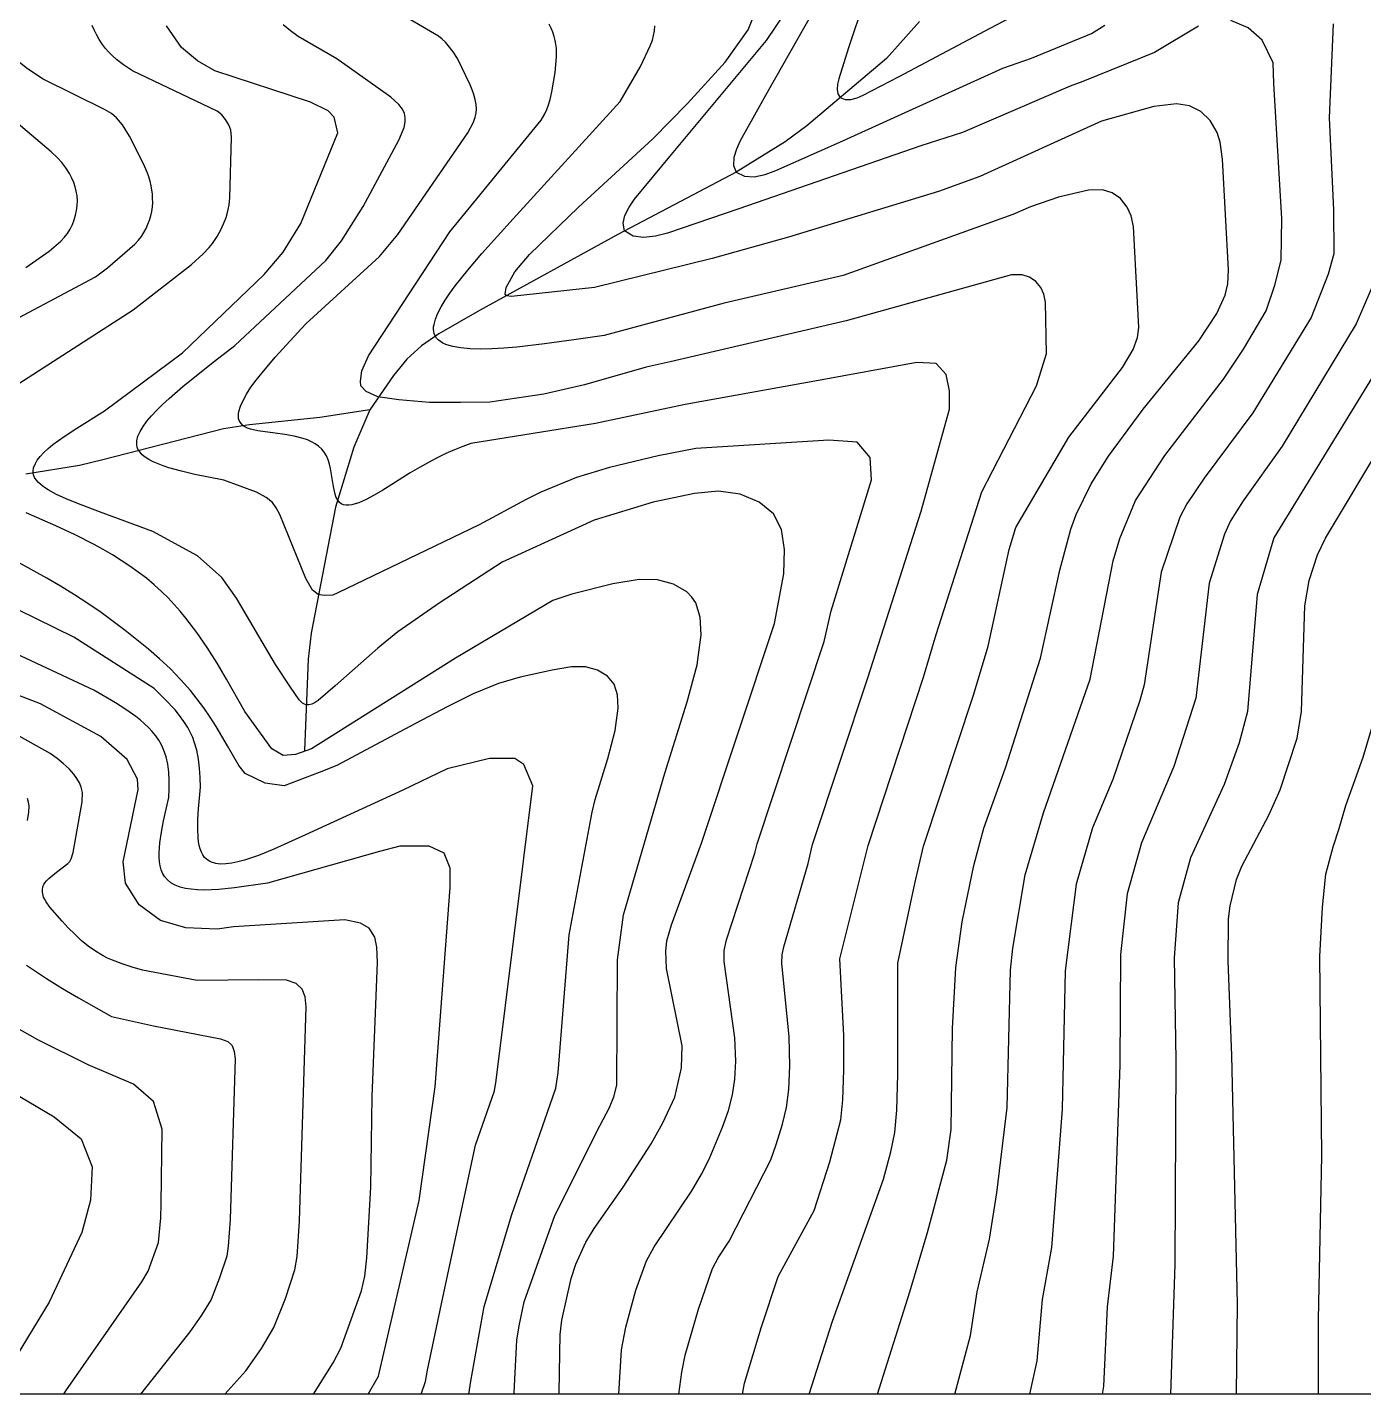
# Model space of a CAD drawing. Extents: x 197794 to 200030, y 561152 to 563931.
# Drawn here: x 199314.4 to 199535.1, y 561152.4 to 561378.2 of the extents above; entities that cross this region are included whole.
import ezdxf

# ---------------------------------------------------------------- set-up
doc = ezdxf.new("R2010")
doc.units = 0
for name, color, linetype in [('E0022112', 5, 'CONTINUOUS'), ('F0017111', 30, 'CONTINUOUS'), ('F0017114', 7, 'CONTINUOUS'), ('H0017334', 7, 'CONTINUOUS')]:
    doc.layers.add(name, color=color, linetype=linetype)

msp = doc.modelspace()

# ---------------------------------------------------------------- linework, layer by layer
at = {"layer": 'E0022112', "flags": 128}
for points in [[(199461.78, 561379.17), (199456.31, 561373.04), (199443.17, 561361.96), (199439.61, 561359.32), (199431.49, 561354.29), (199411.95, 561344.02), (199389.1, 561331.45), (199382.41, 561327.59), (199379.5, 561325.63), (199377.12, 561323.39), (199374.91, 561320.73), (199370.97, 561315.03), (199368.35, 561308.85), (199365.34, 561298.99), (199361.31, 561278.18), (199360.8, 561273.88), (199360.19, 561258.76)], [(199370.97, 561315.03), (199362.71, 561313.75), (199351.14, 561312.55), (199346.81, 561311.91), (199326.88, 561306.77), (199323.05, 561305.84), (199314.19, 561304.43)]]:
    msp.add_lwpolyline(points, dxfattribs=at)
at = {"layer": 'F0017111'}
for points, elevation in [([(199448.14, 561387.76), (199436.62, 561367.44), (199432.16, 561359.46), (199431.53, 561358.11), (199431.1, 561356.7), (199431.05, 561355.42), (199431.49, 561354.29), (199432.86, 561353.62), (199434.47, 561353.53), (199436.3, 561353.92), (199438.07, 561354.55), (199448.63, 561359.26), (199475.55, 561371.46), (199480.29, 561373.1), (199490.17, 561377.17), (199492.36, 561378.58)], 265), ([(199452.64, 561382.52), (199450.05, 561374.83), (199448.45, 561369.68), (199448.25, 561368.82), (199448.17, 561367.95), (199448.3, 561367.21), (199448.69, 561366.61), (199449.5, 561366.27), (199450.43, 561366.28), (199451.48, 561366.57), (199452.47, 561366.99), (199458.39, 561370.08), (199473.47, 561378.06), (199485.02, 561384.16)], 260), ([(199422, 561152.469), (199422.53, 561156.11), (199423.07, 561158.89), (199425.3, 561166.53), (199427.58, 561173.2), (199428.5, 561174.96), (199430.36, 561177.72), (199437.2, 561191.17), (199438.1, 561193.69), (199439.15, 561197.06), (199439.82, 561199.82), (199440.2, 561202.78), (199440.37, 561206.72), (199440.26, 561211.5), (199439.06, 561223.68), (199439.07, 561225.05), (199439.35, 561226.37), (199443.39, 561240.13), (199444.11, 561243.23), (199453.22, 561270.76), (199462.03, 561298.3), (199466.71, 561315.17), (199466.71, 561318.18), (199466.2, 561320.86), (199464.53, 561322.69), (199461.36, 561322.86), (199445.12, 561319.87), (199423.09, 561315.91), (199408.24, 561312.78), (199387.682, 561309.454), (199386.331, 561308.968), (199384.957, 561308.419), (199383.558, 561307.805), (199382.131, 561307.121), (199380.676, 561306.362), (199379.192, 561305.526), (199377.678, 561304.613), (199374.638, 561302.695), (199373.158, 561301.776), (199371.735, 561300.941), (199370.392, 561300.233), (199369.152, 561299.695), (199368.578, 561299.503), (199368.038, 561299.371), (199367.535, 561299.302), (199367.073, 561299.302), (199366.653, 561299.377), (199366.279, 561299.533), (199365.954, 561299.774), (199365.681, 561300.106), (199365.451, 561300.551), (199365.269, 561301.085), (199364.999, 561302.362), (199364.512, 561305.328), (199364.333, 561306.067), (199364.107, 561306.775), (199363.823, 561307.437), (199363.468, 561308.038), (199363.038, 561308.568), (199362.537, 561309.032), (199361.973, 561309.434), (199361.354, 561309.78), (199360.688, 561310.076), (199359.983, 561310.327), (199358.487, 561310.716), (199356.927, 561310.993), (199355.367, 561311.202), (199352.494, 561311.592), (199351.305, 561311.861), (199350.801, 561312.034), (199350.366, 561312.24), (199350.041, 561312.456), (199349.776, 561312.703), (199349.57, 561312.978), (199349.422, 561313.281), (199349.328, 561313.612), (199349.287, 561313.969), (199349.298, 561314.35), (199349.357, 561314.756), (199349.615, 561315.637), (199350.047, 561316.603), (199350.635, 561317.646), (199351.364, 561318.758), (199352.22, 561319.933), (199353.185, 561321.161), (199355.383, 561323.75), (199357.832, 561326.462), (199360.406, 561329.237), (199372.572, 561340.359), (199375.603, 561343.999), (199387.157, 561360.808), (199388.104, 561362.524), (199388.392, 561363.352), (199388.535, 561364.061), (199388.589, 561364.757), (199388.536, 561365.492), (199388.373, 561366.313), (199388.146, 561367.141), (199387.9, 561367.877), (199387.57, 561368.69), (199385.447, 561373.092), (199384.754, 561374.166), (199383.955, 561375.221), (199383.489, 561375.745), (199382.963, 561376.255), (199382.339, 561376.754), (199374.799, 561381.175)], 290), ([(199507.85, 561378.39), (199500.6, 561374.04), (199488.75, 561369.29), (199486.65, 561368.52), (199468.86, 561360.84), (199462.02, 561358.66), (199431.94, 561348.23), (199420.15, 561344.23), (199418.19, 561343.72), (199416.19, 561343.48), (199414.46, 561343.74), (199413.06, 561344.6), (199412.82, 561345.85), (199413.11, 561347.16), (199413.82, 561348.53), (199414.72, 561349.81), (199420.81, 561357.21), (199436.51, 561376.02), (199439.61, 561380.58)], 270), ([(199312.105, 561318.796), (199331.911, 561331.556), (199341.536, 561339.03), (199343.463, 561340.805), (199344.434, 561341.827), (199344.983, 561342.497), (199345.771, 561343.666), (199346.443, 561344.886), (199347.012, 561346.138), (199347.248, 561346.778), (199347.444, 561347.426), (199347.602, 561348.108), (199347.739, 561348.914), (199347.871, 561350.063), (199348.16, 561360.046), (199348.02, 561361.235), (199347.678, 561362.124), (199347.171, 561363.004), (199346.568, 561363.749), (199345.754, 561364.368), (199331.822, 561371.038), (199330.328, 561372.015), (199329.173, 561372.893), (199328.363, 561373.592), (199327.82, 561374.139), (199327.35, 561374.7), (199326.835, 561375.395), (199326.306, 561376.205), (199325.83, 561377.039), (199325.452, 561377.796), (199325.152, 561378.53)], 305), ([(199412.14, 561152.47), (199412.55, 561159.81), (199413.27, 561163.51), (199414.95, 561169.65), (199416.71, 561174.48), (199417.94, 561176.83), (199424.15, 561186.05), (199425.79, 561188.79), (199427.05, 561191.28), (199429.24, 561196.54), (199430.21, 561199.32), (199430.87, 561201.88), (199431.28, 561204.49), (199431.45, 561207.45), (199431.26, 561211.32), (199429.49, 561223.93), (199429.51, 561225.76), (199429.89, 561227.51), (199434.59, 561241.8), (199434.95, 561243.35), (199446.02, 561276.79), (199447.21, 561281.87), (199453.82, 561303.5), (199453.65, 561307.17), (199451.48, 561309.68), (199446.8, 561310.01), (199424.85, 561308.67), (199418.59, 561307.45), (199410.58, 561305.54), (199405.1, 561303.84), (199399.22, 561301.42), (199396.81, 561300.243), (199389.048, 561296.022), (199365.687, 561284.797), (199364.862, 561284.444), (199363.448, 561284.385), (199362.446, 561284.562), (199361.504, 561285.268), (199360.404, 561287.159), (199356.124, 561297.778), (199355.528, 561298.873), (199354.932, 561299.731), (199353.884, 561300.564), (199352.287, 561301.422), (199346.896, 561303.399), (199342.106, 561304.367), (199339.867, 561304.891), (199337.813, 561305.464), (199336.876, 561305.773), (199336.008, 561306.1), (199335.218, 561306.447), (199334.513, 561306.817), (199333.901, 561307.21), (199333.39, 561307.629), (199332.988, 561308.077), (199332.702, 561308.555), (199332.584, 561308.876), (199332.514, 561309.21), (199332.491, 561309.556), (199332.515, 561309.914), (199332.693, 561310.665), (199333.036, 561311.457), (199333.53, 561312.289), (199334.163, 561313.157), (199334.922, 561314.057), (199335.796, 561314.987), (199336.77, 561315.943), (199337.833, 561316.922), (199340.174, 561318.935), (199345.361, 561323.093), (199348.714, 561325.689), (199363.732, 561339.687), (199366.303, 561342.935), (199369.883, 561348.598), (199375.766, 561359.579), (199376.671, 561361.679), (199376.855, 561362.603), (199376.841, 561363.32), (199376.709, 561364.004), (199376.41, 561364.684), (199375.799, 561365.473), (199374.466, 561366.671), (199365.569, 561372.983), (199359.169, 561376.685), (199357.874, 561377.62), (199356.671, 561378.631)], 295), ([(199432.519, 561152.467), (199432.87, 561154.27), (199435.64, 561163.42), (199438.45, 561171.92), (199444.35, 561182.78), (199446.97, 561190.84), (199448.77, 561197.77), (199449.12, 561201.07), (199449.29, 561205.99), (199449.27, 561211.68), (199448.63, 561224.35), (199453.27, 561243.11), (199462.45, 561270.89), (199464.5, 561277.95), (199472.05, 561301.47), (199481.08, 561319.02), (199482.75, 561324.37), (199482.57, 561332.82), (199482.3, 561334.14), (199481.79, 561335.22), (199480.99, 561336.25), (199479.96, 561336.97), (199478.75, 561337.35), (199476.98, 561337.32), (199449.64, 561329.73), (199420.59, 561322.96), (199416.642, 561322.077), (199406.428, 561319.155), (199399.739, 561317.651), (199390.834, 561316.324), (199385.991, 561316.246), (199380.836, 561316.246), (199375.759, 561316.714), (199372.322, 561317.182), (199370.369, 561318.041), (199369.51, 561318.978), (199369.432, 561319.758), (199369.666, 561321.476), (199370.76, 561323.974), (199384.216, 561344.458), (199399.279, 561362.866), (199399.903, 561363.918), (199400.243, 561364.658), (199400.518, 561365.397), (199400.777, 561366.304), (199401.062, 561367.545), (199401.591, 561370.73), (199401.825, 561373.331), (199401.836, 561374.117), (199401.798, 561374.765), (199401.72, 561375.405), (199401.599, 561376.06), (199401.435, 561376.725), (199401.227, 561377.397), (199400.966, 561378.069), (199400.632, 561378.735)], 285), ([(199443.559, 561152.466), (199447.38, 561164.53), (199455.83, 561187.99), (199457.04, 561192.52), (199457.71, 561195.71), (199458.04, 561199.36), (199458.21, 561205.26), (199458.2, 561223.64), (199460.99, 561236.79), (199462.43, 561242.99), (199470.67, 561267.93), (199473.14, 561275.99), (199476.59, 561291.97), (199477.66, 561295.63), (199486.43, 561310.5), (199495.31, 561322.01), (199497.05, 561325.02), (199497.78, 561326.98), (199498.01, 561328.65), (199497.1, 561345.34), (199496.74, 561347.1), (199496.07, 561348.53), (199494.99, 561349.92), (199493.62, 561350.87), (199492.01, 561351.38), (199489.66, 561351.33), (199484.71, 561350.19), (199480.11, 561348.55), (199477.19, 561347.29), (199449.14, 561337.25), (199429.506, 561332.661), (199409.693, 561327.316), (199404.697, 561326.585), (199399.842, 561325.926), (199395.271, 561325.415), (199393.136, 561325.237), (199391.125, 561325.124), (199389.256, 561325.083), (199387.546, 561325.126), (199386.013, 561325.26), (199384.674, 561325.496), (199384.084, 561325.654), (199383.549, 561325.841), (199383.071, 561326.058), (199382.653, 561326.306), (199382.297, 561326.586), (199382.006, 561326.899), (199381.781, 561327.247), (199381.624, 561327.63), (199381.548, 561327.971), (199381.518, 561328.336), (199381.532, 561328.724), (199381.59, 561329.135), (199381.829, 561330.02), (199382.223, 561330.985), (199382.759, 561332.024), (199383.426, 561333.132), (199384.212, 561334.3), (199385.105, 561335.524), (199387.165, 561338.115), (199389.511, 561340.853), (199394.678, 561346.576), (199412.314, 561365.988), (199415.709, 561371.726), (199417.312, 561375.139), (199417.656, 561376.094), (199417.863, 561376.878), (199418.005, 561377.651), (199418.089, 561378.443)], 280), ([(199467.601, 561152.462), (199470.2, 561162.14), (199471.29, 561169.35), (199473.35, 561178.06), (199474.52, 561185.7), (199476.25, 561199.8), (199476.82, 561222.5), (199477.17, 561226.15), (199479.2, 561238.22), (199482.28, 561248.48), (199489.97, 561270.53), (199493.78, 561290.1), (199494.85, 561293.77), (199497.44, 561300.06), (199502.31, 561307.52), (199511.96, 561320.08), (199515.28, 561325.05), (199519.01, 561331.38), (199520.47, 561335.64), (199521.52, 561339.76), (199521.64, 561346.66), (199520.31, 561368.96), (199520.19, 561372.34), (199518.38, 561376.09), (199516.08, 561378.15), (199513.18, 561379.36)], 270), ([(199530.1, 561378.8), (199529.41, 561363.29), (199530.16, 561348.09), (199530.23, 561340.8), (199529.26, 561337.43), (199526.45, 561330.31), (199516.8, 561314.55), (199508.77, 561303.76), (199505.92, 561299.51), (199504.78, 561297.29), (199501.69, 561288.24), (199498.87, 561269.62), (199498.16, 561267.03), (199493.69, 561253.96), (199490.36, 561246.01), (199487.64, 561236.68), (199485.82, 561222.38), (199485.34, 561199.56), (199483.55, 561176.67), (199482.03, 561168.12), (199481.17, 561157.97), (199479.92, 561152.461)], 265), ([(199284.986, 561315.366), (199325.675, 561337.01), (199327.682, 561338.494), (199332.181, 561342.378), (199332.793, 561343.052), (199333.259, 561343.668), (199333.67, 561344.312), (199334.025, 561344.985), (199334.329, 561345.678), (199334.588, 561346.383), (199334.805, 561347.098), (199334.972, 561347.82), (199335.082, 561348.544), (199335.128, 561349.263), (199335.121, 561349.97), (199335.074, 561350.658), (199334.884, 561352.014), (199334.701, 561352.79), (199334.361, 561353.832), (199333.699, 561355.436), (199331.31, 561360.213), (199330.117, 561362.12), (199329.162, 561363.272), (199328.303, 561363.989), (199327.155, 561364.64), (199317.024, 561369.632), (199314.441, 561371.335), (199312.568, 561372.831)], 310), ([(199314.2, 561338.553), (199318.007, 561341.263), (199319.94, 561342.901), (199320.553, 561343.537), (199321.076, 561344.187), (199321.524, 561344.884), (199321.889, 561345.624), (199322.177, 561346.395), (199322.401, 561347.182), (199322.566, 561347.979), (199322.67, 561348.783), (199322.698, 561349.584), (199322.641, 561350.372), (199322.508, 561351.139), (199322.318, 561351.878), (199322.083, 561352.591), (199321.787, 561353.306), (199321.366, 561354.091), (199320.778, 561354.981), (199320.113, 561355.862), (199319.411, 561356.659), (199318.357, 561357.661), (199312.595, 561362.534)], 315), ([(199537.5, 561337.65), (199533.89, 561329.24), (199521.65, 561309.03), (199515.23, 561299.99), (199513.11, 561296.71), (199512.13, 561294.52), (199509.61, 561286.39), (199507.42, 561267.42), (199503.8, 561256.11), (199498.43, 561243.53), (199496.07, 561235.13), (199494.96, 561225.06), (199494.87, 561206.86), (199493.76, 561175.28), (199492.78, 561166.88), (199492.14, 561153.79), (199491.93, 561152.459)], 260), ([(199541.34, 561328.17), (199520.29, 561293.91), (199517.52, 561284.53), (199515.96, 561265.22), (199514.55, 561260.04), (199512.1, 561253.15), (199506.51, 561241.05), (199504.51, 561233.59), (199503.85, 561224.51), (199504.12, 561207.64), (199503.97, 561173.89), (199503.22, 561152.458)], 255), ([(199370.737, 561152.476), (199372.43, 561155.42), (199379.13, 561184.46), (199381.79, 561203.24), (199384.28, 561236.16), (199384.28, 561239.32), (199383.28, 561241.81), (199380.79, 561242.97), (199375.97, 561242.97), (199372.614, 561242.098), (199354.084, 561236.842), (199348.635, 561236.075), (199346.059, 561235.823), (199344.835, 561235.753), (199343.663, 561235.73), (199342.55, 561235.759), (199341.505, 561235.848), (199340.535, 561236.002), (199339.646, 561236.229), (199338.847, 561236.535), (199338.146, 561236.927), (199337.548, 561237.411), (199337.063, 561237.994), (199336.771, 561238.509), (199336.545, 561239.082), (199336.379, 561239.708), (199336.27, 561240.385), (199336.214, 561241.108), (199336.205, 561241.873), (199336.314, 561243.515), (199336.562, 561245.28), (199336.915, 561247.137), (199337.794, 561251.005), (199337.853, 561252.429), (199337.856, 561253.825), (199337.784, 561255.183), (199337.619, 561256.495), (199337.341, 561257.75), (199336.934, 561258.94), (199336.564, 561259.728), (199336.126, 561260.481), (199335.625, 561261.202), (199335.064, 561261.894), (199334.45, 561262.559), (199333.785, 561263.198), (199333.075, 561263.815), (199332.324, 561264.412), (199330.718, 561265.553), (199329.003, 561266.639), (199325.392, 561268.721), (199261.628, 561298.562)], 320), ([(199394.8, 561152.472), (199394.85, 561152.76), (199395.28, 561161.39), (199395.64, 561163.76), (199396.48, 561167.74), (199401.57, 561181.97), (199408.99, 561196.76), (199410.57, 561199.84), (199411.29, 561201.6), (199411.81, 561203.48), (199411.91, 561224.19), (199412.91, 561231.66), (199419.71, 561255.02), (199423.39, 561266.83), (199425.03, 561272.95), (199425.7, 561277.86), (199425.55, 561280.79), (199424.83, 561283.14), (199424.2, 561284.12), (199423.36, 561284.96), (199421.17, 561286.25), (199418.49, 561286.97), (199415.47, 561287.02), (199411.14, 561286.29), (199404.36, 561284.61), (199401.233, 561283.561), (199385.127, 561274.006), (199361.385, 561259.037), (199358.723, 561258.098), (199356.687, 561257.942), (199354.808, 561259.037), (199350.36, 561265.199), (199347.323, 561270.575), (199345.755, 561273.21), (199344.129, 561275.781), (199342.424, 561278.267), (199340.622, 561280.646), (199339.678, 561281.788), (199338.702, 561282.897), (199337.692, 561283.967), (199336.645, 561284.998), (199335.393, 561286.132), (199334.093, 561287.213), (199332.747, 561288.245), (199331.359, 561289.231), (199329.933, 561290.174), (199328.47, 561291.079), (199326.976, 561291.948), (199325.452, 561292.786), (199322.33, 561294.38), (199319.13, 561295.89), (199314.228, 561298.05)], 305), ([(199379.472, 561152.474), (199380.2, 561154.55), (199380.53, 561156.42), (199383.07, 561168.41), (199388.44, 561193.59), (199391.59, 561202.56), (199391.83, 561204.26), (199397.91, 561252.95), (199396.42, 561256.44), (199394.92, 561257.43), (199390.76, 561257.43), (199383.79, 561255.77), (199376.44, 561252.219), (199360.363, 561244.823), (199355.111, 561242.455), (199352.621, 561241.451), (199351.433, 561241.026), (199350.294, 561240.665), (199349.209, 561240.375), (199348.185, 561240.167), (199347.23, 561240.049), (199346.349, 561240.03), (199345.551, 561240.119), (199344.84, 561240.326), (199344.52, 561240.477), (199344.225, 561240.66), (199343.956, 561240.876), (199343.713, 561241.128), (199343.425, 561241.528), (199343.184, 561241.991), (199342.987, 561242.513), (199342.832, 561243.089), (199342.714, 561243.715), (199342.632, 561244.388), (199342.558, 561245.854), (199342.585, 561247.454), (199342.688, 561249.154), (199343.021, 561252.723), (199342.975, 561254.291), (199342.869, 561255.833), (199342.684, 561257.341), (199342.399, 561258.806), (199341.994, 561260.219), (199341.741, 561260.904), (199341.45, 561261.573), (199340.911, 561262.598), (199340.285, 561263.584), (199339.584, 561264.539), (199338.82, 561265.467), (199337.156, 561267.264), (199335.391, 561269.018), (199322.08, 561277.468), (199294.382, 561291.114)], 315), ([(199387.321, 561152.473), (199387.69, 561154.59), (199389.89, 561166.97), (199394.42, 561182.13), (199400.77, 561200.29), (199401.7, 561203.02), (199402.07, 561205.57), (199403.93, 561228.32), (199407.71, 561248.6), (199408.22, 561250.69), (199410.3, 561257.43), (199411.5, 561262.07), (199412, 561265.75), (199411.89, 561267.95), (199411.34, 561269.71), (199410.24, 561271.07), (199408.6, 561272.04), (199406.59, 561272.58), (199404.32, 561272.62), (199401.08, 561272.07), (199395.81, 561270.91), (199392.26, 561269.85), (199388.04, 561268.11), (199383.85, 561266.05), (199378.442, 561263.182), (199365.533, 561256.316), (199362.638, 561255.125), (199356.843, 561252.934), (199353.711, 561253.404), (199350.423, 561254.969), (199349.35, 561256.324), (199347.505, 561259.553), (199345.598, 561262.729), (199344.602, 561264.279), (199343.566, 561265.796), (199342.484, 561267.272), (199341.347, 561268.701), (199339.747, 561270.515), (199338.051, 561272.247), (199336.272, 561273.908), (199334.424, 561275.509), (199332.522, 561277.062), (199330.578, 561278.58), (199326.622, 561281.555), (199324.432, 561283.065), (199322.198, 561284.512), (199319.927, 561285.903), (199317.624, 561287.249), (199312.949, 561289.84)], 310), ([(199527.69, 561152.454), (199527.65, 561164.81), (199528.21, 561191.84), (199527.89, 561224.76), (199528.32, 561232.92), (199528.9, 561238.36), (199530.09, 561242.87), (199531.06, 561245.88), (199532.19, 561249.67), (199535.05, 561257.68), (199537.49, 561265.84)], 245), ([(199347.039, 561152.479), (199350.51, 561156.32), (199353.08, 561160.03), (199355.16, 561163.49), (199357.04, 561168.25), (199358.63, 561173), (199358.97, 561175.18), (199359.38, 561181.07), (199360.47, 561216.44), (199360.29, 561218.1), (199359.79, 561219.36), (199358.85, 561220.29), (199357.25, 561220.84), (199352.6, 561220.92), (199342.47, 561220.77), (199333.438, 561222.488), (199331.749, 561222.984), (199330.084, 561223.52), (199328.468, 561224.136), (199327.685, 561224.486), (199326.924, 561224.871), (199325.671, 561225.62), (199324.48, 561226.471), (199323.343, 561227.411), (199322.251, 561228.423), (199321.193, 561229.494), (199320.163, 561230.609), (199318.146, 561232.911), (199317.529, 561233.792), (199317.26, 561234.253), (199317.12, 561234.56), (199317.024, 561234.839), (199316.964, 561235.114), (199316.931, 561235.389), (199316.916, 561235.662), (199316.925, 561235.926), (199316.967, 561236.177), (199317.046, 561236.414), (199317.165, 561236.649), (199317.342, 561236.908), (199317.608, 561237.227), (199318.003, 561237.63), (199319.219, 561238.661), (199321.089, 561240.093), (199321.444, 561240.435), (199321.688, 561240.857), (199321.974, 561241.954), (199323.469, 561250.321), (199323.527, 561251.827), (199323.338, 561252.702), (199323.017, 561253.433), (199322.616, 561254.145), (199322.085, 561254.891), (199321.314, 561255.738), (199320.347, 561256.64), (199319.365, 561257.462), (199318.21, 561258.277), (199313.175, 561261.068)], 330), ([(199314.413, 561250.914), (199314.588, 561250.299), (199314.654, 561249.567), (199314.6, 561248.592), (199314.414, 561247.229)], 335), ([(199314.286, 561223.335), (199317.573, 561221.133), (199320.207, 561219.494), (199322.882, 561217.918), (199328.3, 561214.87), (199335.26, 561213.29), (199346.33, 561211.15), (199347.53, 561210.73), (199348.24, 561210.03), (199348.61, 561209.09), (199348.75, 561207.84), (199347.93, 561181.32), (199347.62, 561176.9), (199347.36, 561175.27), (199346.17, 561171.7), (199344.76, 561168.13), (199343.21, 561165.54), (199341.28, 561162.75), (199333.111, 561152.481)], 335), ([(199320.481, 561152.482), (199320.78, 561153.04), (199333.33, 561171.05), (199334.37, 561172.77), (199336.1, 561177.53), (199336.47, 561181.57), (199336.55, 561183.91), (199336.69, 561196.22), (199335.25, 561200.81), (199331.97, 561203.69), (199324.49, 561206.84), (199316.158, 561211.003), (199300.931, 561219.586)], 340), ([(199296.656, 561211.377), (199318.84, 561198.29), (199323.3, 561194.62), (199325.14, 561190.03), (199324.88, 561184.52), (199323.43, 561179.15), (199318.05, 561167.68), (199312.58, 561158.7)], 345)]:
    msp.add_lwpolyline(points, dxfattribs=dict(at, elevation=elevation))
at = {"layer": 'F0017114'}
for points, elevation in [([(199454.831, 561152.464), (199460.19, 561169.36), (199463.11, 561179.19), (199466.29, 561191.11), (199467.03, 561196.2), (199467.23, 561212.85), (199467.76, 561222.94), (199468.8, 561230.47), (199470.77, 561239.77), (199472.42, 561245.97), (199476, 561255.94), (199481.78, 561274.02), (199484.97, 561288.58), (199486.76, 561295.34), (199487.66, 561297.74), (199490.1, 561302.83), (199492.98, 561307.41), (199498.71, 561315.17), (199507.9, 561326.45), (199510.89, 561330.94), (199512.25, 561333.97), (199512.71, 561335.84), (199512.83, 561338.15), (199511.82, 561356.45), (199511.45, 561359.27), (199510.91, 561360.85), (199509.77, 561362.84), (199508.23, 561364.32), (199506.35, 561365.23), (199504.2, 561365.57), (199500.45, 561365.12), (199491.83, 561362.71), (199471.72, 561353.6), (199464.9, 561351.08), (199440.13, 561343.53), (199427.51, 561340.06), (199408.11, 561335.23), (199394.38, 561333.77), (199393.54, 561333.89), (199393.33, 561334.12), (199393.49, 561335.25), (199394.92, 561337.83), (199397.37, 561340.71), (199405.45, 561348.53), (199417.71, 561359.82), (199423.47, 561365.62), (199429.69, 561372.45), (199433.47, 561377.79), (199434.58, 561380.56)], 275), ([(199402.2, 561152.471), (199402.25, 561152.82), (199402.43, 561162.32), (199402.72, 561164.69), (199404.22, 561171.57), (199404.99, 561173.95), (199406.69, 561177.57), (199408.06, 561179.81), (199412.85, 561186.65), (199417.43, 561193.8), (199419.37, 561197.26), (199421.38, 561201.52), (199422.48, 561206.35), (199422.6, 561210), (199420, 561222.76), (199419.86, 561225.61), (199420.04, 561227.33), (199420.8, 561229.99), (199425.79, 561243.47), (199437.8, 561279.74), (199439.34, 561287.93), (199439.47, 561292), (199438.97, 561295.27), (199437.66, 561297.88), (199435.31, 561299.81), (199432.18, 561301.12), (199428.6, 561301.61), (199424.63, 561301.24), (199417.79, 561299.79), (199408.03, 561296.81), (199392.83, 561289.86), (199382.59, 561283.24), (199375.62, 561278.36), (199372.29, 561275.66), (199365.24, 561269.46), (199362.47, 561267.03), (199361.95, 561266.72), (199361.43, 561266.44), (199360.91, 561266.34), (199360.5, 561266.34), (199360.22, 561266.41), (199359.89, 561266.57), (199359.59, 561266.85), (199359.32, 561267.17), (199357.88, 561269.26), (199355.398, 561272.969), (199348.98, 561283.919), (199346.568, 561287.368), (199342.55, 561290.909), (199335.149, 561294.929), (199326.369, 561298.2), (199322.591, 561299.616), (199320.834, 561300.339), (199319.233, 561301.079), (199317.843, 561301.842), (199317.243, 561302.235), (199316.715, 561302.635), (199316.266, 561303.043), (199315.902, 561303.462), (199315.63, 561303.89), (199315.456, 561304.329), (199315.4, 561304.611), (199315.384, 561304.898), (199315.467, 561305.484), (199315.696, 561306.086), (199316.06, 561306.703), (199316.548, 561307.334), (199317.151, 561307.977), (199317.858, 561308.632), (199318.658, 561309.297), (199320.498, 561310.653), (199322.587, 561312.037), (199327.181, 561314.851), (199340.074, 561324.448), (199353.513, 561337.401), (199356.672, 561341.098), (199359.598, 561345.795), (199365.69, 561360.762), (199365.093, 561363.394), (199364.122, 561364.42), (199361.214, 561365.839), (199345.398, 561371.008), (199342.506, 561372.667), (199339.906, 561374.882), (199337.435, 561378.433)], 300), ([(199514.13, 561152.456), (199514.29, 561167.37), (199513.36, 561208.42), (199512.74, 561223.96), (199512.82, 561230.98), (199513.06, 561233.11), (199514.13, 561237.46), (199515.03, 561239.7), (199519.47, 561248.12), (199521.35, 561252.26), (199524.13, 561260.82), (199524.89, 561265.21), (199525.43, 561282.67), (199526.14, 561286.85), (199527.48, 561291.11), (199528.83, 561293.82), (199548.78, 561327.1)], 250), ([(199361.668, 561152.477), (199364.92, 561157.63), (199366.2, 561160.07), (199369.61, 561169.52), (199370.17, 561171.96), (199370.48, 561174.97), (199371.17, 561186.68), (199371.36, 561201.65), (199372.25, 561223.79), (199372.14, 561226.27), (199371.8, 561227.94), (199370.89, 561229.41), (199369.45, 561230.27), (199366.89, 561230.81), (199348.479, 561229.659), (199345.758, 561229.285), (199340.598, 561229.462), (199336.439, 561230.698), (199332.871, 561233.273), (199330.647, 561236.87), (199330.278, 561240.368), (199332.744, 561252.33), (199332.594, 561254.03), (199330.941, 561257.299), (199326.558, 561261.094), (199316.582, 561266.469), (199303.244, 561271.607)], 325)]:
    msp.add_lwpolyline(points, dxfattribs=dict(at, elevation=elevation))
at = {"layer": 'H0017334', "flags": 128}
msp.add_lwpolyline([(197794.53, 563927.44), (200000, 563927.14), (200000, 561152.39), (197793.79, 561152.69)], close=True, dxfattribs=at)

doc.saveas('drawing.dxf')
